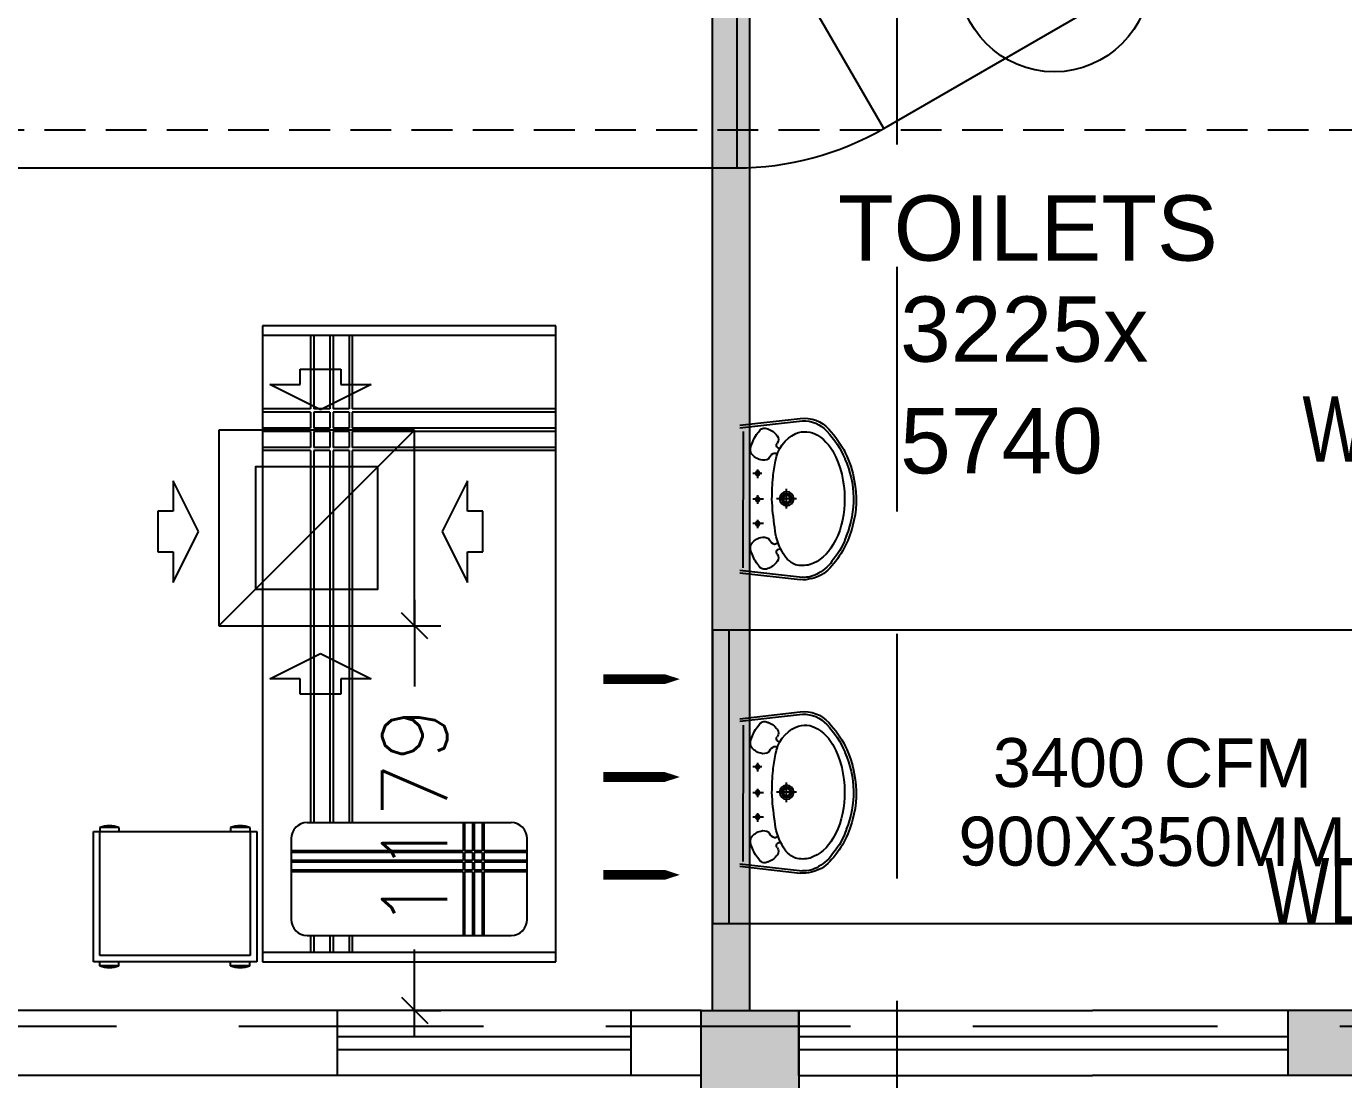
# Model space of a CAD drawing. Extents: x 11598203 to 11995143, y -3849975 to -3698974.
# Drawn here: x 11959176 to 11963214, y -3809184 to -3805955 of the extents above; entities that cross this region are included whole.
import ezdxf

# ---------------------------------------------------------------- set-up
doc = ezdxf.new("R2010")
doc.units = 0
doc.header["$MEASUREMENT"] = 0
doc.header["$PDMODE"] = 35
doc.linetypes.add('HIDDEN', pattern=[0.375, 0.25, -0.125])
doc.layers.get('0').update_dxf_attribs({"linetype": 'CONTINUOUS'})
doc.layers.get('Defpoints').update_dxf_attribs({"linetype": 'CONTINUOUS'})
for name, color, linetype in [('GRID LINES', 9, 'CONTINUOUS'), ('HATCH', 7, 'CONTINUOUS'), ('HS', 7, 'CONTINUOUS'), ('MEP_HVAC_AIR_TIGHT_PARTITION', 21, 'CONTINUOUS'), ('MEP_HVAC_RA_DIFFUSER', 6, 'CONTINUOUS'), ('MEP_HVAC_RA_DUCT', 1, 'CONTINUOUS'), ('MEP_HVAC_SA_DUCT', 3, 'CONTINUOUS'), ('SECTION', 8, 'CONTINUOUS')]:
    doc.layers.add(name, color=color, linetype=linetype)
doc.layers.add('HVAC 3RD TYPICAL FLOOR$0$M-HVAC-RA DUCT', color=1, linetype='CONTINUOUS', lineweight=0)
doc.layers.add('MEP_HVAC_TEXT', color=7, linetype='CONTINUOUS', lineweight=0)
doc.styles.add('ARIAL', font='arial.ttf', dxfattribs={"width": 0.75})
doc.styles.add('DT', font='romans.shx')
doc.styles.get("Standard").update_dxf_attribs({"font": 'arial.ttf'})
doc.dimstyles.get("Standard").update_dxf_attribs({"dimscale": 0.7, "dimtxt": 300, "dimasz": 150, "dimexe": 200, "dimexo": 200, "dimgap": 0.25, "dimtad": 3, "dimlfac": 0.001, "dimzin": 0, "dimdsep": 46, "dimtxsty": 'Standard', "dimblk": 'ARCHTICK', "dimcen": 0.09, "dimdle": 200, "dimclrd": 256, "dimclre": 256, "dimclrt": 6, "dimadec": 0, "dimazin": 0, "dimtfac": 1, "dimtofl": 0, "dimtmove": 0, "dimatfit": 3, "dimfxl": 1, "dimtolj": 1, "dimtzin": 0, "dimarcsym": 0})

# ---------------------------------------------------------------- blocks, each defined once
blk = doc.blocks.new('8TH FLOOR')
at = {"ltscale": 500}
blk.add_hatch(color=8, dxfattribs=at).paths.add_polyline_path([(-15535, 5330), (-15650, 5330), (-15650, 200), (-15535, 200)])
at = {"layer": 'HATCH', "ltscale": 500}
h = blk.add_hatch(color=32, dxfattribs=at)
h.dxf.hatch_style = 1
h.paths.add_polyline_path([(-44310, 10130), (-44010, 10130), (-44010, 9230), (-44310, 9230)])
h.paths.add_polyline_path([(-6930, 6230), (-6630, 6230), (-6630, 5251.7), (-6930, 5251.7)])
h.paths.add_polyline_path([(-900, 6265), (0, 6265), (0, 5965), (-900, 5965)])
h.paths.add_polyline_path([(-31623.7, -10480), (-31023.7, -10480), (-31023.7, -10780), (-31623.7, -10780)])
h.paths.add_polyline_path([(-36805, -13010), (-36055, -13010), (-36055, -13310), (-36805, -13310)])
h.paths.add_polyline_path([(-26485, 200), (-26185, 200), (-26185, -700), (-26485, -700)])
h.paths.add_polyline_path([(-36355, -17735), (-36055, -17735), (-36055, -18485), (-36355, -18485)])
h.paths.add_polyline_path([(-4100, 200), (-3500, 200), (-3500, -100), (-4100, -100)])
h.paths.add_polyline_path([(-47740, 18320), (-46990, 18320), (-46990, 18020), (-47740, 18020)])
h.paths.add_polyline_path([(-47740, 14790), (-46840, 14790), (-46840, 14490), (-47740, 14490)])
h.paths.add_polyline_path([(-10758.3, 300), (-9930, 300), (-9930, 0), (-10758.3, 0)])
h.paths.add_polyline_path([(-36805, -7680), (-36055, -7680), (-36055, -7980), (-36805, -7980)])
h.paths.add_polyline_path([(-34515, 900), (-34215, 900), (-34215, 0), (-34515, 0)])
h.paths.add_polyline_path([(-40685, 750), (-40385, 750), (-40385, 0), (-40685, 0)])
h.paths.add_polyline_path([(-41010, -25), (-40710, -25), (-40710, -775), (-41010, -775)])
h.paths.add_polyline_path([(-47740, 29190), (-46990, 29190), (-46990, 28890), (-47740, 28890)])
h.paths.add_polyline_path([(-900, 29190), (0, 29190), (0, 28890), (-900, 28890)])
h.paths.add_polyline_path([(-47840, 10130), (-47540, 10130), (-47540, 9230), (-47840, 9230)])
h.paths.add_polyline_path([(-41010, 750), (-40710, 750), (-40710, 0), (-41010, 0)])
h.paths.add_polyline_path([(-1000, 42920), (-700, 42920), (-700, 43898.3), (-1000, 43898.3)])
h.paths.add_polyline_path([(-47740, 21920), (-46990, 21920), (-46990, 21620), (-47740, 21620)])
h.paths.add_polyline_path([(-19285, 200), (-18985, 200), (-18985, -700), (-19285, -700)])
h.paths.add_polyline_path([(-900, 49150), (0, 49150), (0, 48850), (-900, 48850)])
h.paths.add_polyline_path([(-900, 32790), (0, 32790), (0, 32490), (-900, 32490)])
h.paths.add_polyline_path([(-47740, 25520), (-46990, 25520), (-46990, 25220), (-47740, 25220)])
h.paths.add_polyline_path([(-15685, 6230), (-15385, 6230), (-15385, 5330), (-15685, 5330)])
h.paths.add_polyline_path([(-900, 25520), (0, 25520), (0, 25220), (-900, 25220)])
h.paths.add_polyline_path([(-39510, -13010), (-38760, -13010), (-38760, -13310), (-39510, -13310)])
h.paths.add_polyline_path([(-42695, 39920), (-42395, 39920), (-42395, 39320), (-42695, 39320)])
h.paths.add_polyline_path([(-47740, 39920), (-46840, 39920), (-46840, 39620), (-47740, 39620)])
h.paths.add_polyline_path([(-900, 39920), (-100, 39920), (-100, 39620), (-900, 39620)])
h.paths.add_polyline_path([(-4100, 11190), (-3401.1, 11190), (-3401.1, 10890), (-4100, 10890)])
h.paths.add_polyline_path([(-31623.7, -7730), (-31023.7, -7730), (-31023.7, -8030), (-31623.7, -8030)])
h.paths.add_polyline_path([(-44760, -18185), (-44010, -18185), (-44010, -18485), (-44760, -18485)])
h.paths.add_polyline_path([(-6930, 300), (-6101.7, 300), (-6101.7, 0), (-6930, 0)])
h.paths.add_polyline_path([(-900, 18320), (0, 18320), (0, 18020), (-900, 18020)])
h.paths.add_polyline_path([(-48040, -18185), (-47290, -18185), (-47290, -18485), (-48040, -18485)])
h.paths.add_polyline_path([(-42695, 43520), (-42395, 43520), (-42395, 42920), (-42695, 42920)])
h.paths.add_polyline_path([(-39510, -10530), (-38760, -10530), (-38760, -10830), (-39510, -10830)])
h.paths.add_polyline_path([(-42370, 43520), (-42070, 43520), (-42070, 42920), (-42370, 42920)])
h.paths.add_polyline_path([(-39510, -7680), (-38760, -7680), (-38760, -7980), (-39510, -7980)])
h.paths.add_polyline_path([(-46360, 43820), (-46060, 43820), (-46060, 42920), (-46360, 42920)])
h.paths.add_polyline_path([(-900, 300), (0, 300), (0, 0), (-900, 0)])
h.paths.add_polyline_path([(-28250, 51450), (-27950, 51450), (-27950, 50550), (-28250, 50550)])
h.paths.add_polyline_path([(-22220, 51450), (-21920, 51450), (-21920, 50550), (-22220, 50550)])
h.paths.add_polyline_path([(-44310, 750), (-44010, 750), (-44010, 0), (-44310, 0)])
h.paths.add_polyline_path([(-42370, 39920), (-42070, 39920), (-42070, 39320), (-42370, 39320)])
h.paths.add_polyline_path([(-31550, 51450), (-31250, 51450), (-31250, 50550), (-31550, 50550)])
h.paths.add_polyline_path([(-46360, 49700), (-46060, 49700), (-46060, 48950), (-46360, 48950)])
h.paths.add_polyline_path([(-42695, 36320), (-42395, 36320), (-42395, 35720), (-42695, 35720)])
h.paths.add_polyline_path([(-42370, 35720), (-42070, 35720), (-42070, 36320), (-42370, 36320)])
h.paths.add_polyline_path([(-44310, 15240), (-44010, 15240), (-44010, 14490), (-44310, 14490)])
h.paths.add_polyline_path([(-42695, 49700), (-42395, 49700), (-42395, 48950), (-42695, 48950)])
h.paths.add_polyline_path([(-44760, -25), (-44010, -25), (-44010, -325), (-44760, -325)])
h.paths.add_polyline_path([(-15685, 200), (-15385, 200), (-15385, -700), (-15685, -700)])
h.paths.add_polyline_path([(-39510, -5200), (-38760, -5200), (-38760, -5500), (-39510, -5500)])
h.paths.add_polyline_path([(-44310, 6230), (-44010, 6230), (-44010, 5480), (-44310, 5480)])
h.paths.add_polyline_path([(-36355, -25), (-36055, -25), (-36055, -775), (-36355, -775)])
h.paths.add_polyline_path([(-22885, 200), (-22585, 200), (-22585, -700), (-22885, -700)])
h.paths.add_polyline_path([(-900, 36320), (0, 36320), (0, 36020), (-900, 36020)])
h.paths.add_polyline_path([(-47740, 32790), (-46990, 32790), (-46990, 32490), (-47740, 32490)])
h.paths.add_polyline_path([(-6930, -25), (-6330, -25), (-6330, -325), (-6930, -325)])
h.paths.add_polyline_path([(-41010, -17735), (-40710, -17735), (-40710, -18485), (-41010, -18485)])
h.paths.add_polyline_path([(-36805, -5200), (-36055, -5200), (-36055, -5500), (-36805, -5500)])
h.paths.add_polyline_path([(-48015, -25), (-47265, -25), (-47265, -325), (-48015, -325)])
h.paths.add_polyline_path([(-10530, -25), (-9930, -25), (-9930, -325), (-10530, -325)])
h.paths.add_polyline_path([(-46840, 36320), (-47740, 36320), (-47740, 36020), (-46840, 36020)])
h.paths.add_polyline_path([(-34515, 6230), (-34215, 6230), (-34215, 5330), (-34515, 5330)])
h.paths.add_polyline_path([(-30085, 200), (-29785, 200), (-29785, -700), (-30085, -700)])
h.paths.add_polyline_path([(-36805, -10530), (-36055, -10530), (-36055, -10830), (-36805, -10830)])
h.paths.add_polyline_path([(-10230, 6230), (-9930, 6230), (-9930, 5330), (-10230, 5330)])
h.paths.add_polyline_path([(-900, 14790), (0, 14790), (0, 14490), (-900, 14490)])
h.paths.add_polyline_path([(-900, 9530), (78.3, 9530), (78.3, 9230), (-900, 9230)])
h.paths.add_polyline_path([(-39940, 49850), (-39640, 49850), (-39640, 48950), (-39940, 48950)])
edge = h.paths.add_edge_path()
edge.add_line((-19435, 49850), (-19435, 48950))
edge.add_line((-6930, 9230), (-5951.7, 9230))
edge.add_line((-41010, 15240), (-41010, 14490))
edge.add_line((-19135, 42920), (-19135, 43820))
edge.add_line((-40710, 5480), (-40710, 6230))
edge.add_line((-40685, 6230), (-40685, 5480))
h.paths.add_polyline_path([(-22220, 9530), (-21320, 9530), (-21320, 9230), (-22220, 9230)])
h.paths.add_polyline_path([(-37580, 10130), (-37280, 10130), (-37280, 9230), (-37580, 9230)])
h.paths.add_polyline_path([(-40685, 9980), (-40385, 9980), (-40385, 9230), (-40685, 9230)])
h.paths.add_polyline_path([(-40685, 6230), (-40385, 6230), (-40385, 5480), (-40685, 5480)])
h.paths.add_polyline_path([(-32228.3, 9530), (-31250, 9530), (-31250, 9230), (-32228.3, 9230)])
h.paths.add_polyline_path([(-30424.1, 6230), (-29445.9, 6230), (-29445.9, 5930), (-30424.1, 5930)])
h.paths.add_polyline_path([(-16860, 9530), (-15960, 9530), (-15960, 9230), (-16860, 9230)])
h.paths.add_polyline_path([(-28250, 9530), (-27271.7, 9530), (-27271.7, 9230), (-28250, 9230)])
h.paths.add_polyline_path([(-10830, 9530), (-9930, 9530), (-9930, 9230), (-10830, 9230)])
h.paths.add_polyline_path([(-41010, 9980), (-40710, 9980), (-40710, 9230), (-41010, 9230)])
h.paths.add_polyline_path([(-41010, 6230), (-40710, 6230), (-40710, 5480), (-41010, 5480)])
h.paths.add_polyline_path([(-16860, 36320), (-15960, 36320), (-15960, 36020), (-16860, 36020)], flags=16)
h.paths.add_polyline_path([(-22220, 43520), (-21920, 43520), (-21920, 42920), (-22220, 42920)], flags=16)
h.paths.add_polyline_path([(-22220, 29190), (-21320, 29190), (-21320, 28890), (-22220, 28890)], flags=16)
h.paths.add_polyline_path([(-25450, 45380), (-24850, 45380), (-24850, 45080), (-25450, 45080)], flags=16)
h.paths.add_polyline_path([(-25450, 43220), (-24850, 43220), (-24850, 42920), (-25450, 42920)], flags=16)
h.paths.add_polyline_path([(-16860, 14790), (-15960, 14790), (-15960, 14490), (-16860, 14490)], flags=16)
h.paths.add_polyline_path([(-41010, 15240), (-40710, 15240), (-40710, 14490), (-41010, 14490)], flags=16)
h.paths.add_polyline_path([(-31250, 25220), (-32150, 25220), (-32150, 25520), (-31250, 25520)], flags=16)
h.paths.add_polyline_path([(-38180, 18320), (-37280, 18320), (-37280, 18020), (-38180, 18020)], flags=16)
h.paths.add_polyline_path([(-31550, 15090), (-31250, 15090), (-31250, 14190), (-31550, 14190)], flags=16)
h.paths.add_polyline_path([(-38180, 14790), (-37280, 14790), (-37280, 14490), (-38180, 14490)], flags=16)
h.paths.add_polyline_path([(-22220, 18320), (-21320, 18320), (-21320, 18020), (-22220, 18020)], flags=16)
h.paths.add_polyline_path([(-40685, 15240), (-40385, 15240), (-40385, 14490), (-40685, 14490)], flags=16)
h.paths.add_polyline_path([(-38180, 21920), (-37280, 21920), (-37280, 21620), (-38180, 21620)], flags=16)
h.paths.add_polyline_path([(-16860, 32790), (-15960, 32790), (-15960, 32490), (-16860, 32490)], flags=16)
h.paths.add_polyline_path([(-16860, 21920), (-15960, 21920), (-15960, 21620), (-16860, 21620)], flags=16)
h.paths.add_polyline_path([(-16860, 25520), (-15960, 25520), (-15960, 25220), (-16860, 25220)], flags=16)
h.paths.add_polyline_path([(-13360, 11190), (-12760, 11190), (-12760, 10890), (-13360, 10890)], flags=16)
h.paths.add_polyline_path([(-6930, 29190), (-6030, 29190), (-6030, 28890), (-6930, 28890)], flags=16)
h.paths.add_polyline_path([(-10830, 29190), (-9930, 29190), (-9930, 28890), (-10830, 28890)], flags=16)
h.paths.add_polyline_path([(-28250, 22220), (-27950, 22220), (-27950, 21320), (-28250, 21320)], flags=16)
h.paths.add_polyline_path([(-22220, 21920), (-21320, 21920), (-21320, 21620), (-22220, 21620)], flags=16)
h.paths.add_polyline_path([(-6930, 9530), (-5951.7, 9530), (-5951.7, 9230), (-6930, 9230)], flags=16)
h.paths.add_polyline_path([(-31550, 22220), (-31250, 22220), (-31250, 21320), (-31550, 21320)], flags=16)
h.paths.add_polyline_path([(-10230, 22220), (-9930, 22220), (-9930, 21320), (-10230, 21320)], flags=16)
h.paths.add_polyline_path([(-28250, 29190), (-27350, 29190), (-27350, 28890), (-28250, 28890)], flags=16)
h.paths.add_polyline_path([(-15132.5, 43220), (-14232.5, 43220), (-14232.5, 42920), (-15132.5, 42920)], flags=16)
h.paths.add_polyline_path([(-10830, 43220), (-9930, 43220), (-9930, 42920), (-10830, 42920)], flags=16)
h.paths.add_polyline_path([(-6930, 43220), (-6030, 43220), (-6030, 42920), (-6930, 42920)], flags=16)
h.paths.add_polyline_path([(-22220, 25520), (-21320, 25520), (-21320, 25220), (-22220, 25220)], flags=16)
h.paths.add_polyline_path([(-28250, 25520), (-27350, 25520), (-27350, 25220), (-28250, 25220)], flags=16)
h.paths.add_polyline_path([(-34680, 11190), (-34080, 11190), (-34080, 10890), (-34680, 10890)], flags=16)
h.paths.add_polyline_path([(-22220, 36320), (-21320, 36320), (-21320, 36020), (-22220, 36020)], flags=16)
h.paths.add_polyline_path([(-38180, 25520), (-37280, 25520), (-37280, 25220), (-38180, 25220)], flags=16)
h.paths.add_polyline_path([(-6930, 25520), (-6030, 25520), (-6030, 25220), (-6930, 25220)], flags=16)
h.paths.add_polyline_path([(-10830, 25520), (-9930, 25520), (-9930, 25220), (-10830, 25220)], flags=16)
h.paths.add_polyline_path([(-6930, 22220), (-6630, 22220), (-6630, 21320), (-6930, 21320)], flags=16)
h.paths.add_polyline_path([(-28250, 18620), (-27950, 18620), (-27950, 17720), (-28250, 17720)], flags=16)
h.paths.add_polyline_path([(-6930, 15090), (-6630, 15090), (-6630, 14190), (-6930, 14190)], flags=16)
h.paths.add_polyline_path([(-22220, 32790), (-21320, 32790), (-21320, 32490), (-22220, 32490)], flags=16)
h.paths.add_polyline_path([(-10230, 33090), (-9930, 33090), (-9930, 32190), (-10230, 32190)], flags=16)
h.paths.add_polyline_path([(-6930, 33090), (-6630, 33090), (-6630, 32190), (-6930, 32190)], flags=16)
h.paths.add_polyline_path([(-32150, 29190), (-31250, 29190), (-31250, 28890), (-32150, 28890)], flags=16)
h.paths.add_polyline_path([(-16860, 29190), (-15960, 29190), (-15960, 28888.5), (-16860, 28888.5)], flags=16)
h.paths.add_polyline_path([(-38180, 29190), (-37280, 29190), (-37280, 28890), (-38180, 28890)], flags=16)
h.paths.add_polyline_path([(-23224.1, 6230), (-22245.9, 6230), (-22245.9, 5930), (-23224.1, 5930)], flags=16)
h.paths.add_polyline_path([(-31550, 18620), (-31250, 18620), (-31250, 17720), (-31550, 17720)], flags=16)
h.paths.add_polyline_path([(-35695, 48950), (-35395, 48950), (-35395, 49750), (-35695, 49750)], flags=16)
h.paths.add_polyline_path([(-6930, 36620), (-6630, 36620), (-6630, 35720), (-6930, 35720)], flags=16)
h.paths.add_polyline_path([(-31550, 45980), (-31250, 45980), (-31250, 45080), (-31550, 45080)], flags=16)
h.paths.add_polyline_path([(-16860, 39920), (-15960, 39920), (-15960, 39620), (-16860, 39620)], flags=16)
h.paths.add_polyline_path([(-22220, 45980), (-21920, 45980), (-21920, 45080), (-22220, 45080)], flags=16)
h.paths.add_polyline_path([(-35695, 43820), (-35395, 43820), (-35395, 42920), (-35695, 42920)], flags=16)
h.paths.add_polyline_path([(-19435, 43820), (-19135, 43820), (-19135, 42920), (-19435, 42920)], flags=16)
h.paths.add_polyline_path([(-38180, 39920), (-37280, 39920), (-37280, 39620), (-38180, 39620)], flags=16)
h.paths.add_polyline_path([(-28250, 39920), (-27271.7, 39920), (-27271.7, 39620), (-28250, 39620)], flags=16)
h.paths.add_polyline_path([(-39940, 43820), (-39640, 43820), (-39640, 42920), (-39940, 42920)], flags=16)
h.paths.add_polyline_path([(-10230, 49850), (-9930, 49850), (-9930, 48950), (-10230, 48950)], flags=16)
h.paths.add_polyline_path([(-31550, 43820), (-31250, 43820), (-31250, 42920), (-31550, 42920)], flags=16)
h.paths.add_polyline_path([(-14832.5, 49850), (-14532.5, 49850), (-14532.5, 48950), (-14832.5, 48950)], flags=16)
h.paths.add_polyline_path([(-6930, 39920), (-6030, 39920), (-6030, 39620), (-6930, 39620)], flags=16)
h.paths.add_polyline_path([(-31550, 33090), (-31250, 33090), (-31250, 32190), (-31550, 32190)], flags=16)
h.paths.add_polyline_path([(-38180, 36320), (-37280, 36320), (-37280, 36020), (-38180, 36020)], flags=16)
h.paths.add_polyline_path([(-19435, 49850), (-19135, 49850), (-19135, 48950), (-19435, 48950)], flags=16)
h.paths.add_polyline_path([(-10830, 39920), (-9930, 39920), (-9930, 39620), (-10830, 39620)], flags=16)
h.paths.add_polyline_path([(-6930, 49850), (-6630, 49850), (-6630, 48950), (-6930, 48950)], flags=16)
h.paths.add_polyline_path([(-19624.1, 6230), (-18645.9, 6230), (-18645.9, 5930), (-19624.1, 5930)], flags=16)
h.paths.add_polyline_path([(-22220, 39920), (-21320, 39920), (-21320, 39620), (-22220, 39620)], flags=16)
h.paths.add_polyline_path([(-22220, 14790), (-21320, 14790), (-21320, 14490), (-22220, 14490)], flags=16)
h.paths.add_polyline_path([(-28250, 36620), (-27950, 36620), (-27950, 35720), (-28250, 35720)], flags=16)
h.paths.add_polyline_path([(-16860, 18320), (-15960, 18320), (-15960, 18020), (-16860, 18020)], flags=16)
h.paths.add_polyline_path([(-31550, 35720), (-31250, 35720), (-31250, 36617.6), (-31550, 36617.6)], flags=16)
h.paths.add_polyline_path([(-10230, 18620), (-9930, 18620), (-9930, 17720), (-10230, 17720)], flags=16)
h.paths.add_polyline_path([(-28250, 15090), (-27950, 15090), (-27950, 14190), (-28250, 14190)], flags=16)
h.paths.add_polyline_path([(-6930, 18620), (-6630, 18620), (-6630, 17720), (-6930, 17720)], flags=16)
h.paths.add_polyline_path([(-32228.3, 39920), (-31250, 39920), (-31250, 39620), (-32228.3, 39620)], flags=16)
h.paths.add_polyline_path([(-10230, 15090), (-9930, 15090), (-9930, 14190), (-10230, 14190)], flags=16)
h.paths.add_polyline_path([(-28250, 33090), (-27950, 33090), (-27950, 32190), (-28250, 32190)], flags=16)
h.paths.add_polyline_path([(-38180, 32790), (-37280, 32790), (-37280, 32490), (-38180, 32490)], flags=16)
h.paths.add_polyline_path([(-10230, 36620), (-9930, 36620), (-9930, 35720), (-10230, 35720)], flags=16)
h = blk.add_hatch(color=32, dxfattribs=at)
h.dxf.hatch_style = 1
edge = h.paths.add_edge_path()
edge.add_line((-47491.5, -2982.4), (-47459.2, -2958.1))
edge.add_line((-47426.5, -2923), (-47401, -2882.1))
edge.add_line((-47459.2, -2958.1), (-47426.5, -2923))
edge.add_line((-47401, -2882.1), (-47388.2, -2851.3))
edge.add_line((-45016.9, -5512.8), (-44992, -5431.7))
edge.add_line((-45062.6, -5223.9), (-45102.4, -5191.3))
edge.add_line((-45346.2, -5173.7), (-45396.6, -5205.2))
edge.add_arc((-45240, -10395), 250, -149.3548, 12.9001, ccw=False)
edge.add_line((-45396.6, -5205.2), (-45439, -5248.7))
edge.add_line((-45439, -5248.7), (-45469.1, -5300))
edge.add_line((-47542.3, -3006.9), (-47491.5, -2982.4))
edge = h.paths.add_edge_path()
edge.add_arc((-32851.1, -1307.8), 250, 0, 360)
edge = h.paths.add_edge_path()
edge.add_arc((-29448.3, -4650.9), 250, 0, 360)
edge = h.paths.add_edge_path()
edge.add_arc((-28312.1, -10680), 250, 0, 360)
edge = h.paths.add_edge_path()
edge.add_arc((-32795, -3600.9), 250, 0, 360)
edge = h.paths.add_edge_path()
edge.add_arc((-47625, -15739), 250, 0, 360)
edge = h.paths.add_edge_path()
edge.add_arc((-32795, -14909.1), 250, 0, 360)
edge = h.paths.add_edge_path()
edge.add_arc((-47625, -2771), 250, 0, 360)
edge = h.paths.add_edge_path()
edge.add_arc((-47640, -5400), 250, 0, 360)
edge = h.paths.add_edge_path()
edge.add_arc((-45240, -13110), 250, 0, 360)
edge = h.paths.add_edge_path()
edge.add_arc((-32851.1, -17202.2), 250, 0, 360)
edge = h.paths.add_edge_path()
edge.add_arc((-33733, -7830), 250, 0, 360)
edge = h.paths.add_edge_path()
edge.add_arc((-48845, -9255), 250, 0, 360)
edge = h.paths.add_edge_path()
edge.add_arc((-29448.3, -13859.1), 250, 0, 360)
edge = h.paths.add_edge_path()
edge.add_arc((-33733, -10680), 250, 0, 360)
edge = h.paths.add_edge_path()
edge.add_arc((-47640, -13110), 250, 0, 360)
edge = h.paths.add_edge_path()
edge.add_arc((-28312.1, -7830), 250, 0, 360)
h.paths.add_polyline_path([(-12190, 3400), (-11890, 3400), (-11890, 2800), (-12190, 2800)])
edge = h.paths.add_edge_path(flags=16)
edge.add_arc((-45240, -5400), 250, 0, 360)
edge = h.paths.add_edge_path(flags=16)
edge.add_arc((-45240, -10395), 250, 0, 360)
edge = h.paths.add_edge_path(flags=16)
edge.add_arc((-45240, -8115), 250, 0, 360)
at = {"layer": 'HS', "lineweight": -3, "ltscale": 500}
h = blk.add_hatch(color=8, dxfattribs=at)
h.dxf.hatch_style = 1
h.paths.add_polyline_path([(-12190, 200), (-13090, 200), (-13705, 200), (-13885, 200), (-13885, 0.1), (-12190, 0.1)])
at = {"color": 8, "lineweight": 25}
for p, q in [((-15650, 200), (-15650, 5330)), ((-15535, 200), (-15535, 5330)), ((-17029.7, 2298.6), (-17029.7, 348.6)), ((-16129.7, 2298.6), (-17029.7, 2298.6)), ((-16129.7, 2269.1), (-17029.7, 2269.1)), ((-16129.7, 348.6), (-16129.7, 2298.6)), ((-15565.8, 1993.6), (-15381.1, 2014.3)), ((-15565.8, 1985.6), (-15374.4, 2007)), ((-15556.2, 1556.2), (-15555.1, 1974.1)), ((-15511.4, 1858.1), (-15511.4, 1831.8)), ((-15499.1, 1846), (-15526.4, 1846)), ((-15511.4, 1778.8), (-15511.4, 1752.6)), ((-15422.5, 1738), (-15422.5, 1798.3)), ((-15493.9, 1766.7), (-15526.4, 1766.7)), ((-15392.4, 1768.2), (-15453.8, 1768.2)), ((-15511.4, 1704.1), (-15511.4, 1677.8)), ((-15493.9, 1692), (-15526.4, 1692)), ((-15565.8, 1549.1), (-15374.4, 1527.6)), ((-15565.8, 1541.1), (-15381.1, 1520.4)), ((-15565.8, 1094), (-15381.1, 1114.7)), ((-15565.8, 1086), (-15374.4, 1107.5)), ((-15556.2, 656.7), (-15555.1, 1074.5)), ((-15499.1, 946.4), (-15526.4, 946.4)), ((-15511.4, 958.5), (-15511.4, 932.3)), ((-15422.5, 838.4), (-15422.5, 898.7)), ((-15493.9, 867.2), (-15526.4, 867.2)), ((-15511.4, 879.3), (-15511.4, 853)), ((-15392.4, 868.6), (-15453.8, 868.6)), ((-16892.4, 775.5), (-16267.1, 775.5)), ((-15493.9, 792.4), (-15526.4, 792.4)), ((-15511.4, 804.5), (-15511.4, 778.2)), ((-17547.2, 748.6), (-17047.2, 748.6)), ((-17547.2, 348.6), (-17547.2, 748.6)), ((-17528.4, 760.8), (-17528.4, 748.6)), ((-17469.3, 760.8), (-17528.4, 760.8)), ((-17527.5, 368.3), (-17527.5, 748.6)), ((-17469.3, 760.8), (-17469.3, 748.6)), ((-17127.4, 760.8), (-17127.4, 748.6)), ((-17068.3, 760.8), (-17127.4, 760.8)), ((-17068.3, 760.8), (-17068.3, 748.6)), ((-17066.9, 748.6), (-17066.9, 368.3)), ((-17047.2, 748.6), (-17047.2, 348.6)), ((-16941.6, 726.3), (-16941.6, 478.9)), ((-16217.8, 478.9), (-16217.8, 726.3)), ((-15565.8, 649.5), (-15374.4, 628)), ((-15565.8, 641.5), (-15381.1, 620.8)), ((-16892.4, 429.6), (-16267.1, 429.6)), ((-17066.9, 368.3), (-17527.5, 368.3)), ((-17029.7, 378.1), (-16129.7, 378.1)), ((-17047.2, 348.6), (-17547.2, 348.6)), ((-17528.4, 336.4), (-17528.4, 348.6)), ((-17469.3, 336.4), (-17528.4, 336.4)), ((-17469.3, 336.4), (-17469.3, 348.6)), ((-17127.4, 336.4), (-17127.4, 348.6)), ((-17068.3, 336.4), (-17127.4, 336.4)), ((-17068.3, 336.4), (-17068.3, 348.6)), ((-17029.7, 348.6), (-16129.7, 348.6)), ((-15685, -700), (-15685, 200)), ((-15685, 200), (-15385, 200)), ((-15385, 200), (-15385, -700)), ((-15385, 0), (-15385, 200)), ((-15385, 200), (-14485, 200)), ((-13090, 200), (-14485, 200)), ((-13885, 0), (-13885, 200)), ((-15385, 0), (-15385, -1881.2)), ((-15385, 0), (-14485, 0)), ((-13090, 0), (-14485, 0))]:
    blk.add_line(p, q, dxfattribs=at)
at = {"color": 3, "linetype": 'HIDDEN', "lineweight": 25, "ltscale": 500}
blk.add_line((-42259.8, 2898.9), (-11293.2, 2898.9), dxfattribs=at)
at = {"color": 8, "lineweight": 25, "ltscale": 0.75}
for p, q in [((-16882.1, 2269.1), (-16882.1, 2043.7)), ((-16872.2, 2269.1), (-16872.2, 2043.7)), ((-16823, 2269.1), (-16823, 2043.7)), ((-16813.2, 2269.1), (-16813.2, 2043.7)), ((-16764, 2269.1), (-16764, 2043.7)), ((-16754.1, 2269.1), (-16754.1, 2043.7)), ((-16882.1, 2043.7), (-17029.7, 2043.7)), ((-16882.1, 2033.9), (-17029.7, 2033.9)), ((-16882.1, 2033.9), (-16882.1, 1984.7)), ((-16823, 2043.7), (-16872.2, 2043.7)), ((-16872.2, 2033.9), (-16872.2, 1984.7)), ((-16823, 2033.9), (-16872.2, 2033.9)), ((-16823, 2033.9), (-16823, 1984.7)), ((-16764, 2043.7), (-16813.2, 2043.7)), ((-16813.2, 2033.9), (-16813.2, 1984.7)), ((-16764, 2033.9), (-16813.2, 2033.9)), ((-16764, 2033.9), (-16764, 1984.7)), ((-16129.7, 2043.7), (-16754.1, 2043.7)), ((-16754.1, 2033.9), (-16754.1, 1984.7)), ((-16129.7, 2033.9), (-16754.1, 2033.9)), ((-16882.1, 1984.7), (-17029.7, 1984.7)), ((-16823, 1984.7), (-16872.2, 1984.7)), ((-16764, 1984.7), (-16813.2, 1984.7)), ((-16129.7, 1984.7), (-16754.1, 1984.7)), ((-16882.1, 1974.8), (-17029.7, 1974.8)), ((-16882.1, 1974.8), (-16882.1, 1925.6)), ((-16872.2, 1974.8), (-16872.2, 1925.6)), ((-16823, 1974.8), (-16872.2, 1974.8)), ((-16823, 1974.8), (-16823, 1925.6)), ((-16813.2, 1974.8), (-16813.2, 1925.6)), ((-16764, 1974.8), (-16813.2, 1974.8)), ((-16764, 1974.8), (-16764, 1925.6)), ((-16754.1, 1974.8), (-16754.1, 1925.6)), ((-16129.7, 1974.8), (-16754.1, 1974.8)), ((-16882.1, 1925.6), (-17029.7, 1925.6)), ((-16882.1, 1915.8), (-17029.7, 1915.8)), ((-16882.1, 1915.8), (-16882.1, 775.5)), ((-16823, 1925.6), (-16872.2, 1925.6)), ((-16872.2, 1915.8), (-16872.2, 775.5)), ((-16823, 1915.8), (-16872.2, 1915.8)), ((-16823, 1915.8), (-16823, 775.5)), ((-16764, 1925.6), (-16813.2, 1925.6)), ((-16764, 1915.8), (-16813.2, 1915.8)), ((-16813.2, 1915.8), (-16813.2, 775.5)), ((-16764, 1915.8), (-16764, 775.5)), ((-16129.7, 1925.6), (-16754.1, 1925.6)), ((-16754.1, 1915.8), (-16754.1, 775.5)), ((-16129.7, 1915.8), (-16754.1, 1915.8)), ((-16414.6, 775.5), (-16414.6, 688.6)), ((-16409.7, 775.5), (-16409.7, 688.6)), ((-16385.1, 775.5), (-16385.1, 688.6)), ((-16380.1, 775.5), (-16380.1, 688.6)), ((-16355.5, 775.5), (-16355.5, 688.6)), ((-16350.6, 775.5), (-16350.6, 688.6)), ((-16414.6, 688.6), (-16941.6, 688.6)), ((-16385.1, 688.6), (-16409.7, 688.6)), ((-16355.5, 688.6), (-16380.1, 688.6)), ((-16217.8, 688.6), (-16350.6, 688.6)), ((-16414.6, 683.7), (-16941.6, 683.7)), ((-16414.6, 659.1), (-16941.6, 659.1)), ((-16414.6, 654.2), (-16941.6, 654.2)), ((-16414.6, 683.7), (-16414.6, 659.1)), ((-16414.6, 654.2), (-16414.6, 629.5)), ((-16385.1, 683.7), (-16409.7, 683.7)), ((-16409.7, 683.7), (-16409.7, 659.1)), ((-16385.1, 659.1), (-16409.7, 659.1)), ((-16385.1, 654.2), (-16409.7, 654.2)), ((-16409.7, 654.2), (-16409.7, 629.5)), ((-16385.1, 683.7), (-16385.1, 659.1)), ((-16385.1, 654.2), (-16385.1, 629.5)), ((-16355.5, 683.7), (-16380.1, 683.7)), ((-16380.1, 683.7), (-16380.1, 659.1)), ((-16355.5, 659.1), (-16380.1, 659.1)), ((-16355.5, 654.2), (-16380.1, 654.2)), ((-16380.1, 654.2), (-16380.1, 629.5)), ((-16355.5, 683.7), (-16355.5, 659.1)), ((-16355.5, 654.2), (-16355.5, 629.5)), ((-16350.6, 683.7), (-16350.6, 659.1)), ((-16217.8, 683.7), (-16350.6, 683.7)), ((-16217.8, 659.1), (-16350.6, 659.1)), ((-16350.6, 654.2), (-16350.6, 629.5)), ((-16217.8, 654.2), (-16350.6, 654.2)), ((-16414.6, 629.5), (-16941.6, 629.5)), ((-16414.6, 624.6), (-16941.6, 624.6)), ((-16414.6, 624.6), (-16414.6, 429.6)), ((-16385.1, 629.5), (-16409.7, 629.5)), ((-16409.7, 624.6), (-16409.7, 429.6)), ((-16385.1, 624.6), (-16409.7, 624.6)), ((-16385.1, 624.6), (-16385.1, 429.6)), ((-16355.5, 629.5), (-16380.1, 629.5)), ((-16380.1, 624.6), (-16380.1, 429.6)), ((-16355.5, 624.6), (-16380.1, 624.6)), ((-16355.5, 624.6), (-16355.5, 429.6)), ((-16217.8, 629.5), (-16350.6, 629.5)), ((-16350.6, 624.6), (-16350.6, 429.6)), ((-16217.8, 624.6), (-16350.6, 624.6)), ((-16882.1, 429.6), (-16882.1, 378.1)), ((-16872.2, 429.6), (-16872.2, 378.1)), ((-16823, 429.6), (-16823, 378.1)), ((-16813.2, 429.6), (-16813.2, 378.1)), ((-16764, 429.6), (-16764, 378.1)), ((-16754.1, 429.6), (-16754.1, 378.1))]:
    blk.add_line(p, q, dxfattribs=at)
at = {"color": 8, "lineweight": 25, "ltscale": 500}
for p, q in [((-15685, 200), (-29785, 200)), ((-15685, 200), (-17335, 200)), ((-16800.5, 200), (-16800.5, 0)), ((-15900.5, 200), (-15900.5, 0)), ((-15385, 0), (-14485, 0)), ((-15685, 0), (-18985, 0))]:
    blk.add_line(p, q, dxfattribs=at)
at = {"color": 8, "lineweight": 25, "ltscale": 2}
for p, q in [((-16800.5, 120), (-15900.5, 120)), ((-15385, 120), (-13885, 120)), ((-16800.5, 80), (-15900.5, 80)), ((-15385, 80), (-13885, 80))]:
    blk.add_line(p, q, dxfattribs=at)
at = {"color": 8, "lineweight": -3, "ltscale": 500}
blk.add_circle((-14602.3, 3370.6), 293.8, dxfattribs=at)
at = {"color": 8}
for centre, radius, start, end in [((-16892.4, 726.3), 49.2, 90, 180), ((-16267.1, 726.3), 49.2, 0, 90), ((-17498.9, 674.6), 91.1, 71.0754, 108.9247), ((-17097.8, 674.6), 91.1, 71.0754, 108.9247), ((-16892.4, 478.9), 49.2, 180, 270), ((-16267.1, 478.9), 49.2, 270, 0), ((-17498.9, 422.6), 91.1, 251.0754, 288.9247), ((-17097.8, 422.6), 91.1, 251.0754, 288.9247)]:
    blk.add_arc(centre, radius, start, end, dxfattribs=at)
at = {"color": 8, "extrusion": (0, 0, -1)}
for centre, major_axis, start_param, end_param in [((-15489.8, 1964.1), (0, 20.7), -1.101507, 0.481509), ((-15498.1, 1928.5), (-0.3, 56.9), 0.324902, 0.965135), ((-15367.9, 1915.7), (0, 99.5), -0.132539, 0.848731), ((-15369.8, 1912.7), (0.1, 94.4), -0.049658, 0.838116), ((-15506.1, 1778.7), (-0.1, 293.9), 0.809856, 1.41441), ((-15410.8, 1893.4), (1.1, 126.1), -1.238036, -0.892193), ((-15347.6, 1868.6), (0, 109.8), -1.431017, -0.436146), ((-15465.3, 1949.7), (0, 17.9), 0.880684, 2.260744), ((-15366, 1902.9), (0, 70.9), -0.405199, 0.56573), ((-15401.7, 1844.2), (-0.2, 139.7), 0.557563, 1.193786), ((-15498.3, 1785.3), (0, 275.4), 0.806541, 1.180915), ((-15499.6, 1919.6), (0, 34), 4.33982, 5.202657), ((-15491, 1935.5), (0.3, 49.2), 3.359735, 4.09512), ((-15451.5, 1883), (-0.2, 26.8), -1.278641, -0.487266), ((-15459.3, 1901.1), (0, 7.39), -0.727724, 1.373337), ((-15445.3, 1932.4), (-6.08, 6.08), 4.867594, 6.265028), ((-15445.1, 1930.2), (5.47, 5.47), 2.097053, 3.541809), ((-15493.1, 1918.2), (0, 31.9), 2.620328, 3.422401), ((-15168.5, 1813.1), (-0.3, 296.4), -1.495794, -1.328336), ((-15542.5, 1772), (0, 297.5), 1.141495, 1.637774), ((-15520.6, 1767.7), (0, 302.7), 1.155365, 1.952189), ((-15511.4, 1846), (0.02, 6.43), 3.139035, 9.42222), ((-14735.4, 1764.2), (0.1, 732.1), -1.56667, -1.474079), ((-15483.1, 1763.5), (-0.1, 274.2), 1.346594, 1.865175), ((-15422.5, 1768.2), (0, 21.6), 3.141254, 9.424439), ((-15422.5, 1768.2), (-0.1, 15.5), 3.145308, 9.428493), ((-15422.5, 1768.2), (0, 10.9), 3.142047372431534, 9.42523267961112), ((-15511.4, 1766.7), (0.08, 6.43), 3.12883, 9.412015), ((-14667.6, 1801.9), (0.8, 800.7), 4.558159, 4.668067), ((-15493.1, 1754.3), (0, 247.5), 1.579809, 2.112792), ((-15511.4, 1692), (0.02, 6.43), 3.139035, 9.42222), ((-15292.5, 1691.4), (0.1, 166.8), 4.181112, 4.641559), ((-15499.5, 1751.9), (0.2, 287), 1.808981, 2.322804), ((-15499.6, 1617.1), (0, 34), 4.222121, 5.084958), ((-15491, 1601.2), (0.1, 49.2), -0.960797, -0.225412), ((-15493.1, 1618.6), (-0.1, 31.9), -0.276767, 0.525307), ((-15451.5, 1653.8), (0.2, 26.8), 3.628858, 4.420234), ((-15459, 1637), (-0.03, 8.55), 1.455188, 3.796569), ((-15392.5, 1685.3), (0.2, 126), 2.054055, 2.802751), ((-15431.1, 1713.6), (-0.2, 200.3), 1.868215, 2.281789), ((-15410.8, 1643.4), (-0.3, 126.1), 4.027191, 4.373034), ((-15498.1, 1608.3), (0.3, 56.9), 2.176458, 2.816691), ((-15445.3, 1604.4), (-6.08, 6.08), 4.730546, 6.12798), ((-15444.3, 1605.8), (6.17, 6.17), 4.354779, 6.027124), ((-15465.3, 1587.1), (0, 17.9), 0.880848, 2.260908), ((-15363, 1639.1), (0, 80.1), 3.554495, 4.299548), ((-15383.9, 1648), (-0.1, 123.1), 2.127435, 2.640092), ((-15489.8, 1572.7), (0, 20.7), 2.661884, 4.2449), ((-15374.5, 1658.1), (0, 94.7), 2.890537, 3.362984), ((-15367.4, 1605.4), (0, 78.1), 2.562376, 3.231693), ((-15368.4, 1627.1), (-0.1, 106), 2.310552, 2.942572), ((-15371, 1603), (-0.1, 83.2), 2.850118, 3.264751), ((-15367.9, 1016.1), (0, 99.5), -0.132539, 0.848731), ((-15369.8, 1013.2), (0.1, 94.4), -0.049658, 0.838116), ((-15410.8, 993.8), (1.1, 126.1), -1.238036, -0.892193), ((-15489.8, 1064.5), (0, 20.7), -1.101507, 0.481509), ((-15498.1, 1028.9), (-0.3, 56.9), 0.324902, 0.965135), ((-15347.6, 969), (0, 109.8), -1.431017, -0.436146), ((-15465.3, 1050.1), (0, 17.9), 0.880684, 2.260744), ((-15366, 1003.3), (0, 70.9), -0.405199, 0.56573), ((-15401.7, 944.6), (-0.2, 139.7), 0.557563, 1.193786), ((-15498.3, 885.7), (0, 275.4), 0.806541, 1.180915), ((-15506.1, 879.1), (-0.1, 293.9), 0.809856, 1.41441), ((-15499.6, 1020.1), (0, 34), 4.33982, 5.202657), ((-15445.3, 1032.8), (-6.08, 6.08), 4.867594, 6.265028), ((-15445.1, 1030.6), (5.47, 5.47), 2.097053, 3.541809), ((-15491, 1036), (0.3, 49.2), 3.359735, 4.09512), ((-15493.1, 1018.6), (0, 31.9), 2.620328, 3.422401), ((-15451.5, 983.4), (-0.2, 26.8), -1.278641, -0.487266), ((-15459.3, 1001.5), (0, 7.39), -0.727724, 1.373337), ((-15168.5, 913.5), (-0.3, 296.4), -1.495794, -1.328336), ((-15542.5, 872.4), (0, 297.5), 1.141495, 1.637774), ((-15520.6, 868.1), (0, 302.7), 1.155365, 1.952189), ((-15511.4, 946.4), (0.02, 6.43), 3.139035, 9.42222), ((-14735.4, 864.6), (0.1, 732.1), -1.56667, -1.474079), ((-15422.5, 868.6), (0, 21.6), 3.141254, 9.424439), ((-15483.1, 863.9), (-0.1, 274.2), 1.346594, 1.865175), ((-15511.4, 867.2), (0.08, 6.43), 3.12883, 9.412015), ((-14667.6, 902.3), (0.8, 800.7), 4.558159, 4.668067), ((-15422.5, 868.6), (-0.1, 15.5), 3.145308, 9.428493), ((-15422.5, 868.6), (0, 10.9), 3.142047372431534, 9.42523267961112), ((-15493.1, 854.7), (0, 247.5), 1.579809, 2.112792), ((-15511.4, 792.4), (0.02, 6.43), 3.139035, 9.42222), ((-15292.5, 791.9), (0.1, 166.8), 4.181112, 4.641559), ((-15499.5, 852.3), (0.2, 287), 1.808981, 2.322804), ((-15499.6, 717.5), (0, 34), 4.222121, 5.084958), ((-15491, 701.7), (0.1, 49.2), -0.960797, -0.225412), ((-15493.1, 719), (-0.1, 31.9), -0.276767, 0.525307), ((-15451.5, 754.2), (0.2, 26.8), 3.628858, 4.420234), ((-15459, 737.4), (-0.03, 8.55), 1.455188, 3.796569), ((-15392.5, 785.7), (0.2, 126), 2.054055, 2.802751), ((-15431.1, 814), (-0.2, 200.3), 1.868215, 2.281789), ((-15410.8, 743.8), (-0.3, 126.1), 4.027191, 4.373034), ((-15445.3, 704.8), (-6.08, 6.08), 4.730546, 6.12798), ((-15444.3, 706.3), (6.17, 6.17), 4.354779, 6.027124), ((-15465.3, 687.5), (0, 17.9), 0.880848, 2.260908), ((-15363, 739.5), (0, 80.1), 3.554495, 4.299548), ((-15489.8, 673.1), (0, 20.7), 2.661884, 4.2449), ((-15498.1, 708.7), (0.3, 56.9), 2.176458, 2.816691), ((-15374.5, 758.6), (0, 94.7), 2.890537, 3.362984), ((-15368.4, 727.5), (-0.1, 106), 2.310552, 2.942572), ((-15383.9, 748.4), (-0.1, 123.1), 2.127435, 2.640092), ((-15371, 703.4), (-0.1, 83.2), 2.850118, 3.264751), ((-15367.4, 705.9), (0, 78.1), 2.562376, 3.231693)]:
    blk.add_ellipse(centre, major_axis=major_axis, ratio=1, start_param=start_param, end_param=end_param, dxfattribs=at)
at = {"layer": 'GRID LINES', "color": 138, "linetype": 'HIDDEN', "ltscale": 3000}
for p, q in [((-15085, 55353.9), (-15085, -16425.1)), ((5022.8, 150), (-57948.5, 150))]:
    blk.add_line(p, q, dxfattribs=at)
at = {"color": 8, "lineweight": 20}
for s, p in [('TOILETS', (-15265.2, 2498.1)), ('3225x', (-15074.7, 2188.4)), ('5740', (-15074.7, 1845.9))]:
    blk.add_text(s, height=200, dxfattribs=at).set_placement(p)
at = {"color": 8, "lineweight": 20, "style": 'ARIAL', "width": 0.75}
for p in [(-13841.2, 1881.7), (-13956.5, 466.7)]:
    blk.add_text('WD4', height=200, dxfattribs=at).set_placement(p)
blk = doc.blocks.new('_Oblique')
at = {"color": 0, "linetype": 'ByBlock', "lineweight": -2}
blk.add_line((-0.5, -0.5), (0.5, 0.5), dxfattribs=at)
blk = doc.blocks.new('*D61')
at = {"layer": 'Defpoints', "color": 0, "ltscale": 500, "transparency": 16777216}
for p in [(11960366.3, -3807792.5), (11960366.3, -3808971.3), (11960366.3, -3808971.3)]:
    blk.add_point(p, dxfattribs=at)
at = {"layer": 'MEP_HVAC_AIR_TIGHT_PARTITION', "ltscale": 500, "transparency": 16777216}
for p, q in [((11960366.3, -3807712.5), (11960366.3, -3807978.6)), ((11960366.3, -3807792.5), (11960446.3, -3807792.5)), ((11960366.3, -3809051.3), (11960366.3, -3808785.2)), ((11960366.3, -3808971.3), (11960446.3, -3808971.3))]:
    blk.add_line(p, q, dxfattribs=at)
at = {"layer": 'MEP_HVAC_AIR_TIGHT_PARTITION', "ltscale": 500, "transparency": 16777216, "xscale": 80, "yscale": 80, "zscale": 80}
for p, rotation in [((11960366.3, -3807792.5), 90), ((11960366.3, -3808971.3), 270)]:
    blk.add_blockref('_Oblique', p, dxfattribs=dict(at, rotation=rotation))
at = {"layer": 'MEP_HVAC_AIR_TIGHT_PARTITION', "color": 6, "ltscale": 500, "transparency": 16777216, "insert": (11960366.3, -3808381.9), "char_height": 200, "attachment_point": 5, "rotation": 90, "style": 'DT'}
blk.add_mtext('\\A1;1179', dxfattribs=at)
blk = doc.blocks.new('RA_DIFFUSER_600X600 MM')
at = {"layer": 'MEP_HVAC_RA_DIFFUSER', "color": 6}
for p, q in [((11906563.2, -3793381.3), (11906687.7, -3793381.3)), ((11906563.2, -3793427.9), (11906563.2, -3793381.3)), ((11906687.7, -3793381.3), (11906687.7, -3793427.9)), ((11906469.9, -3793427.9), (11906563.2, -3793427.9)), ((11906625.5, -3793505.8), (11906469.9, -3793427.9)), ((11906781.1, -3793427.9), (11906625.5, -3793505.8)), ((11906687.7, -3793427.9), (11906781.1, -3793427.9)), ((11906314.2, -3794168), (11906914.2, -3793568)), ((11906314.2, -3793568), (11906314.2, -3794168)), ((11906914.2, -3793568), (11906314.2, -3793568)), ((11906914.2, -3794168), (11906914.2, -3793568)), ((11906174.2, -3793723.6), (11906174.2, -3793817)), ((11906252, -3793879.3), (11906174.2, -3793723.6)), ((11907076.8, -3793723.6), (11906999, -3793879.3)), ((11907076.8, -3793817), (11907076.8, -3793723.6)), ((11906127.5, -3793817), (11906127.5, -3793941.5)), ((11906174.2, -3793817), (11906127.5, -3793817)), ((11907123.5, -3793817), (11907076.8, -3793817)), ((11907123.5, -3793941.5), (11907123.5, -3793817)), ((11906174.2, -3794034.9), (11906252, -3793879.3)), ((11906999, -3793879.3), (11907076.8, -3794034.9)), ((11906127.5, -3793941.5), (11906174.2, -3793941.5)), ((11906174.2, -3793941.5), (11906174.2, -3794034.9)), ((11907076.8, -3793941.5), (11907123.5, -3793941.5)), ((11907076.8, -3794034.9), (11907076.8, -3793941.5)), ((11906314.2, -3794168), (11906914.2, -3794168)), ((11906469.9, -3794330.6), (11906625.5, -3794252.8)), ((11906625.5, -3794252.8), (11906781.1, -3794330.6)), ((11906563.2, -3794330.6), (11906469.9, -3794330.6)), ((11906563.2, -3794377.3), (11906563.2, -3794330.6)), ((11906687.7, -3794330.6), (11906687.7, -3794377.3)), ((11906781.1, -3794330.6), (11906687.7, -3794330.6)), ((11906687.7, -3794377.3), (11906563.2, -3794377.3))]:
    blk.add_line(p, q, dxfattribs=at)
blk.add_lwpolyline([(11906426.7, -3794055.5), (11906801.7, -3794055.5), (11906801.7, -3793680.5), (11906426.7, -3793680.5)], close=True, dxfattribs=at)

msp = doc.modelspace()

# ---------------------------------------------------------------- linework, layer by layer
at = {"layer": 'HVAC 3RD TYPICAL FLOOR$0$M-HVAC-RA DUCT', "lineweight": 35}
for points in [[(11960945.2, -3807956, 30, 30, 0), (11961026.8, -3807956, 100, 0, 0), (11961179.2, -3807956, 0, 0, 0)], [(11960945.2, -3808256, 30, 30, 0), (11961026.8, -3808256, 100, 0, 0), (11961179.2, -3808256, 0, 0, 0)], [(11960945.2, -3808556, 30, 30, 0), (11961026.8, -3808556, 100, 0, 0), (11961179.2, -3808556, 0, 0, 0)]]:
    msp.add_lwpolyline(points, format="xyseb", dxfattribs=at)
at = {"layer": 'MEP_HVAC_RA_DUCT', "ltscale": 500}
for points in [[(11966999.2, -3807806), (11961279.2, -3807806)], [(11961279.2, -3807806), (11961279.2, -3808706)], [(11961329.2, -3807806), (11961329.2, -3808706)], [(11966999.2, -3808706), (11961279.2, -3808706)]]:
    msp.add_lwpolyline(points, dxfattribs=at)
at = {"layer": 'MEP_HVAC_SA_DUCT', "ltscale": 500}
msp.add_lwpolyline([(11954454.7, -3806388.8), (11961353.9, -3806388.8, 0.131862), (11961804.6, -3806267.8), (11962887.4, -3805641.4, -0.131862), (11962962.6, -3805621.3), (11968050.2, -3805621.3)], format="xyb", dxfattribs=at)
for points in [[(11961353.9, -3805638.8), (11961353.9, -3806388.8)], [(11961804.6, -3806267.8), (11961429, -3805618.6)]]:
    msp.add_lwpolyline(points, dxfattribs=at)

# ---------------------------------------------------------------- block references
at = {"layer": 'MEP_HVAC_RA_DIFFUSER', "color": 0, "ltscale": 500}
msp.add_blockref('RA_DIFFUSER_600X600 MM', (53452, -13624.5), dxfattribs=at)
at = {"layer": 'SECTION', "color": 0, "ltscale": 500}
msp.add_blockref('8TH FLOOR', (11976929.2, -3809171.3), dxfattribs=at)

# ---------------------------------------------------------------- texts
at = {"layer": 'MEP_HVAC_TEXT', "insert": (11961511.6, -3808135.4, -100719.6), "char_height": 150, "width": 2233.018, "attachment_point": 1, "rotation": 359.895, "line_spacing_factor": 0.963855}
msp.add_mtext('\\pxqc;3400 CFM\\P900X350MM', dxfattribs=at)

# ---------------------------------------------------------------- dimensions: what is measured, and where the dimension line sits
at = {"layer": 'MEP_HVAC_AIR_TIGHT_PARTITION', "ltscale": 500}
dim = msp.add_linear_dim(base=(11960366.3, -3808971.3), p1=(11960366.3, -3807792.5), p2=(11960366.3, -3808971.3), angle=90, dimstyle='Standard', override={"dimscale": 1, "dimtxt": 200, "dimasz": 80, "dimexe": 80, "dimexo": 0, "dimgap": 70, "dimtad": 0, "dimdec": 0, "dimlfac": 1, "dimzin": 12, "dimtxsty": 'DT', "dimblk": 'Oblique', "dimcen": 2, "dimdle": 80, "dimtdec": 0, "dimtix": 1, "dimtofl": 1, "dimtmove": 2, "dimlwd": 65535, "dimlwe": 65535}, dxfattribs=at)
dim.commit()
dim.dimension.update_dxf_attribs({"geometry": '*D61', "text_midpoint": (11960366.3, -3808381.9)})

doc.saveas('drawing.dxf')
